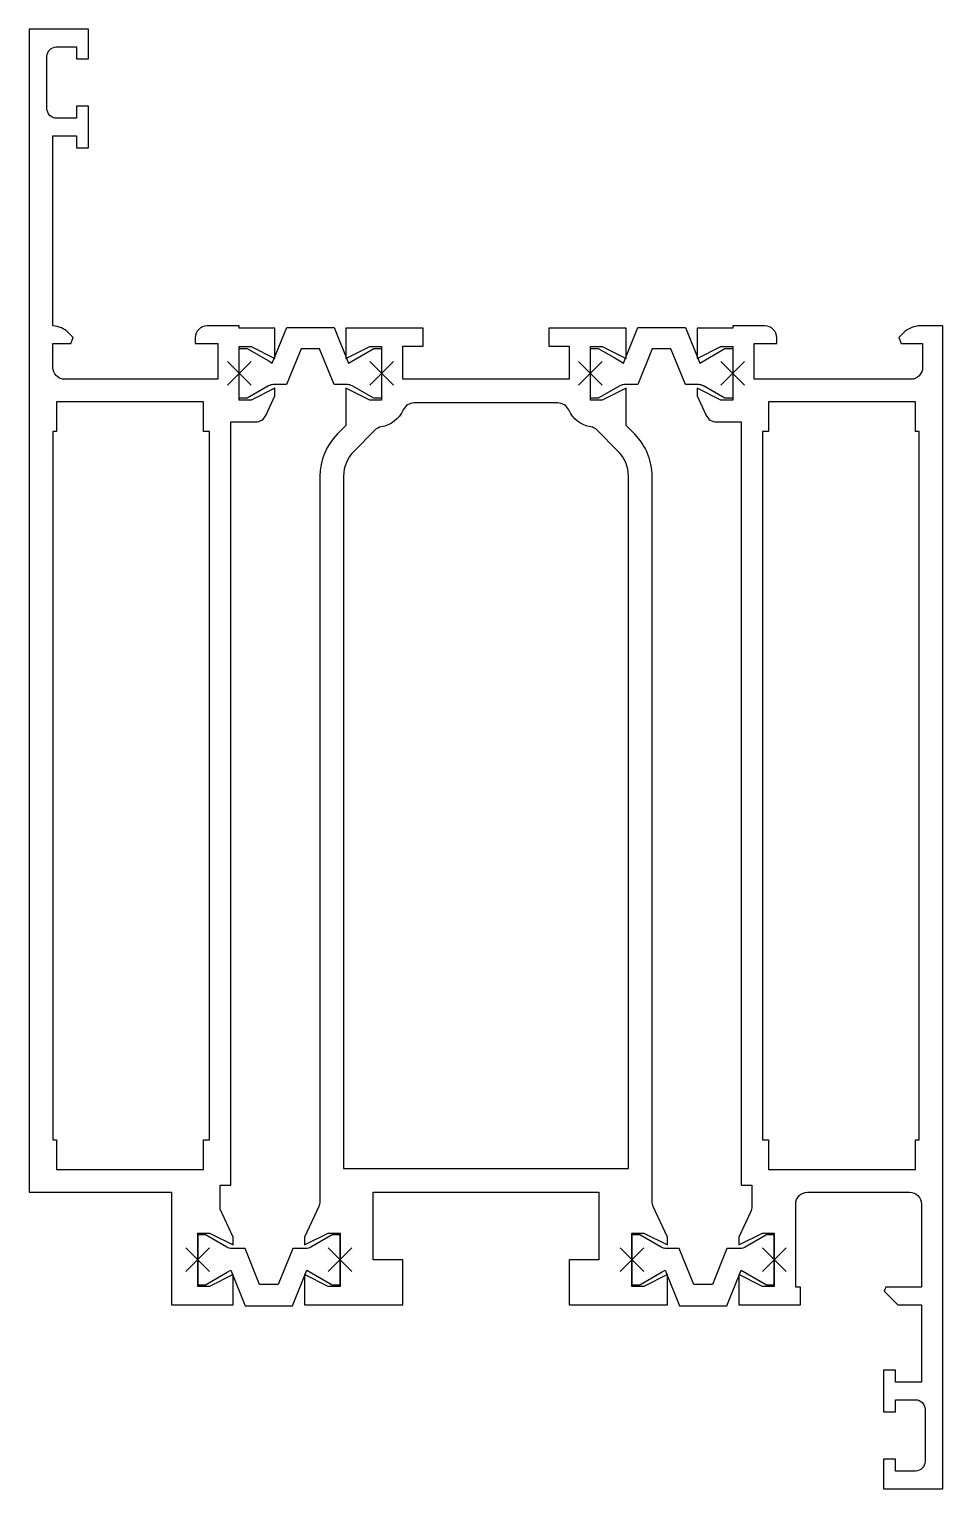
# Model space of a CAD drawing. Header units: millimetres. Extents: x -77 to 0, y 6 to 129.
import ezdxf

# ---------------------------------------------------------------- set-up
doc = ezdxf.new("R2010")
doc.units = ezdxf.units.MM
doc.header["$PDMODE"] = 3
doc.header["$PDSIZE"] = 1
doc.layers.add('X_SNAP', color=7, linetype='Continuous', lineweight=0, plot=False)

msp = doc.modelspace()

# ---------------------------------------------------------------- linework, layer by layer
for points in [[(-73.69, 103.42, 0.185405), (-75, 104), (-75, 120), (-73, 120), (-73, 119), (-72, 119), (-72, 122.5), (-73, 122.5), (-73, 121.5), (-74.7, 121.5, -0.414214), (-75.5, 122.3), (-75.5, 126.7, -0.414214), (-74.7, 127.5), (-73, 127.5), (-73, 126.5), (-72, 126.5), (-72, 129), (-77, 129), (-77, 31), (-65, 31), (-65, 21.5), (-61.3, 21.5), (-61.3, 21.5), (-59.8, 21.5), (-59.8, 24.05), (-61.8, 23.05), (-62.8, 23.05), (-62.8, 27.55), (-61.8, 27.55), (-59.8, 26.55), (-59.8, 27.2), (-60.9, 29.56), (-60.9, 31.6), (-60, 31.6), (-60, 95.9), (-57.94, 95.9, 0.294108), (-57.03, 96.49), (-56.3, 98.1), (-56.3, 98.75), (-58.3, 97.75), (-59.3, 97.75), (-59.3, 102.25), (-58.3, 102.25), (-56.3, 101.25), (-56.3, 103.8), (-59.3, 103.8), (-59.3, 104), (-62, 104, 0.414214), (-63, 103), (-63, 102.5), (-61.1, 102.5), (-61.1, 99.5), (-74, 99.5, -0.414214), (-75, 100.5), (-75, 102.5), (-73.5, 102.5), (-73.29, 103.01), (-73.69, 103.42)], [(-55.31, 99.05), (-56.44, 99.05, 0.131652), (-56.84, 98.94), (-58.64, 97.9), (-59.3, 97.9), (-59.3, 102.1), (-58.64, 102.1), (-57.3, 101.33), (-56.81, 101.04), (-56.52, 100.87), (-55.3, 103.87), (-51.3, 103.87), (-50.09, 100.87), (-47.96, 102.1), (-47.3, 102.1), (-47.3, 97.9), (-47.96, 97.9), (-49.77, 98.94, 0.131652), (-50.17, 99.05), (-51.29, 99.05), (-52.52, 102.07), (-54.09, 102.07)], [(-53.8, 27.2), (-53.8, 26.55), (-51.8, 27.55), (-50.8, 27.55), (-50.8, 23.05), (-51.8, 23.05), (-53.8, 24.05), (-53.8, 21.5), (-45.5, 21.5), (-45.5, 25.3), (-48, 25.3), (-48, 31), (-29, 31), (-29, 25.3), (-31.5, 25.3), (-31.5, 21.5), (-23.2, 21.5), (-23.2, 24.05), (-25.2, 23.05), (-26.2, 23.05), (-26.2, 27.55), (-25.2, 27.55), (-23.2, 26.55), (-23.2, 27.2), (-24.41, 29.79, -0.109518), (-24.5, 30.21), (-24.5, 91.33, 0.198912), (-25.97, 94.86), (-26.7, 95.6), (-26.7, 98.1), (-26.7, 98.1), (-26.7, 98.75), (-28.7, 97.75), (-29.7, 97.75), (-29.7, 102.25), (-28.7, 102.25), (-26.7, 101.25), (-26.7, 103.8), (-33.2, 103.8), (-33.2, 102.3), (-31.5, 102.3), (-31.5, 99.5), (-45.5, 99.5), (-45.5, 102.3), (-43.8, 102.3), (-43.8, 103.8), (-50.3, 103.8), (-50.3, 101.25), (-48.3, 102.25), (-47.3, 102.25), (-47.3, 97.75), (-48.3, 97.75), (-50.3, 98.75), (-50.3, 95.6), (-51.04, 94.86, 0.198912), (-52.5, 91.33), (-52.5, 30.21, -0.109518), (-52.6, 29.79), (-53.8, 27.2)], [(-25.71, 99.05), (-26.83, 99.05, 0.131652), (-27.23, 98.94), (-29.04, 97.9), (-29.7, 97.9), (-29.7, 102.1), (-29.04, 102.1), (-27.7, 101.33), (-27.21, 101.04), (-26.91, 100.87), (-25.7, 103.87), (-21.7, 103.87), (-20.49, 100.87), (-18.36, 102.1), (-17.7, 102.1), (-17.7, 97.9), (-18.36, 97.9), (-20.17, 98.94, 0.131652), (-20.57, 99.05), (-21.69, 99.05), (-22.91, 102.07), (-24.49, 102.07)], [(-20.7, 103.8), (-20.7, 101.25), (-18.7, 102.25), (-17.7, 102.25), (-17.7, 97.75), (-18.7, 97.75), (-20.7, 98.75), (-20.7, 98.1), (-19.97, 96.49, 0.294108), (-19.06, 95.9), (-17, 95.9), (-17, 31.6), (-16.1, 31.6), (-16.1, 29.78, -0.109518), (-16.19, 29.36), (-17.2, 27.2), (-17.2, 26.55), (-15.2, 27.55), (-14.2, 27.55), (-14.2, 23.05), (-15.2, 23.05), (-17.2, 24.05), (-17.2, 21.5), (-12, 21.5), (-12, 23), (-12.4, 23), (-12.4, 30, -0.414214), (-11.4, 31), (-2.8, 31, -0.414214), (-1.8, 30), (-1.8, 23), (-4.8, 23), (-4.94, 22.66), (-3.78, 21.5), (-1.8, 21.5), (-1.8, 15), (-4, 15), (-4, 16), (-5, 16), (-5, 12.5), (-4, 12.5), (-4, 13.5), (-2.3, 13.5, -0.414214), (-1.5, 12.7), (-1.5, 8.3, -0.414214), (-2.3, 7.5), (-4, 7.5), (-4, 8.5), (-5, 8.5), (-5, 6), (0, 6), (0, 104), (-1.9, 104, 0.198912), (-3.31, 103.41), (-3.71, 103.01), (-3.5, 102.5), (-1.7, 102.5), (-1.7, 100.5, -0.414214), (-2.7, 99.5), (-15.9, 99.5), (-15.9, 102.5), (-14, 102.5), (-14, 103, 0.414214), (-15, 104), (-17.7, 104), (-17.7, 103.8), (-20.7, 103.8)], [(-27.38, 93.45), (-29.14, 95.21, 0.154989), (-29.67, 95.49, -0.248244), (-31.53, 96.91, 0.293963), (-32.44, 97.5), (-44.57, 97.5, 0.293963), (-45.48, 96.91, -0.248244), (-47.33, 95.49, 0.154989), (-47.87, 95.21), (-49.62, 93.45, 0.198912), (-50.5, 91.33), (-50.5, 33), (-26.5, 33), (-26.5, 91.33, 0.198912), (-27.38, 93.45)], [(-58.81, 26.25), (-59.93, 26.25, -0.131652), (-60.33, 26.36), (-62.14, 27.4), (-62.8, 27.4), (-62.8, 23.2), (-62.14, 23.2), (-60.8, 23.97), (-60.31, 24.26), (-60.01, 24.43), (-58.8, 21.43), (-54.8, 21.43), (-53.59, 24.43), (-51.46, 23.2), (-50.8, 23.2), (-50.8, 27.4), (-51.46, 27.4), (-53.27, 26.36, -0.131652), (-53.67, 26.25), (-54.79, 26.25), (-56.02, 23.23), (-57.59, 23.23)], [(-22.21, 26.25), (-23.33, 26.25, -0.131652), (-23.73, 26.36), (-25.54, 27.4), (-26.2, 27.4), (-26.2, 23.2), (-25.54, 23.2), (-24.2, 23.97), (-23.71, 24.26), (-23.41, 24.43), (-22.2, 21.43), (-18.2, 21.43), (-16.99, 24.43), (-14.86, 23.2), (-14.2, 23.2), (-14.2, 27.4), (-14.86, 27.4), (-16.67, 26.36, -0.131652), (-17.07, 26.25), (-18.19, 26.25), (-19.41, 23.23), (-20.99, 23.23)]]:
    msp.add_lwpolyline(points, format="xyb", close=True)
for points in [[(-74.7, 32.9), (-62.3, 32.9), (-62.3, 35.4), (-61.8, 35.4), (-61.8, 95.1), (-62.3, 95.1), (-62.3, 97.6), (-74.7, 97.6), (-74.7, 95.1), (-75, 95.1), (-75, 35.4), (-74.7, 35.4), (-74.7, 32.9)], [(-15.2, 95.1), (-15.2, 35.4), (-14.7, 35.4), (-14.7, 32.9), (-2.3, 32.9), (-2.3, 35.4), (-2, 35.4), (-2, 95.1), (-2.3, 95.1), (-2.3, 97.6), (-14.7, 97.6), (-14.7, 95.1), (-15.2, 95.1)]]:
    msp.add_lwpolyline(points, close=True)
at = {"layer": 'X_SNAP'}
for p in [(-59.3, 100), (-59.3, 100), (-59.3, 100), (-47.3, 100), (-47.3, 100), (-47.3, 100), (-29.7, 100), (-29.7, 100), (-29.7, 100), (-17.7, 100), (-17.7, 100), (-17.7, 100), (-62.8, 25.3), (-62.8, 25.3), (-62.8, 25.3), (-50.8, 25.3), (-50.8, 25.3), (-50.8, 25.3), (-26.2, 25.3), (-26.2, 25.3), (-26.2, 25.3), (-14.2, 25.3), (-14.2, 25.3), (-14.2, 25.3)]:
    msp.add_point(p, dxfattribs=at)

doc.saveas('drawing.dxf')
